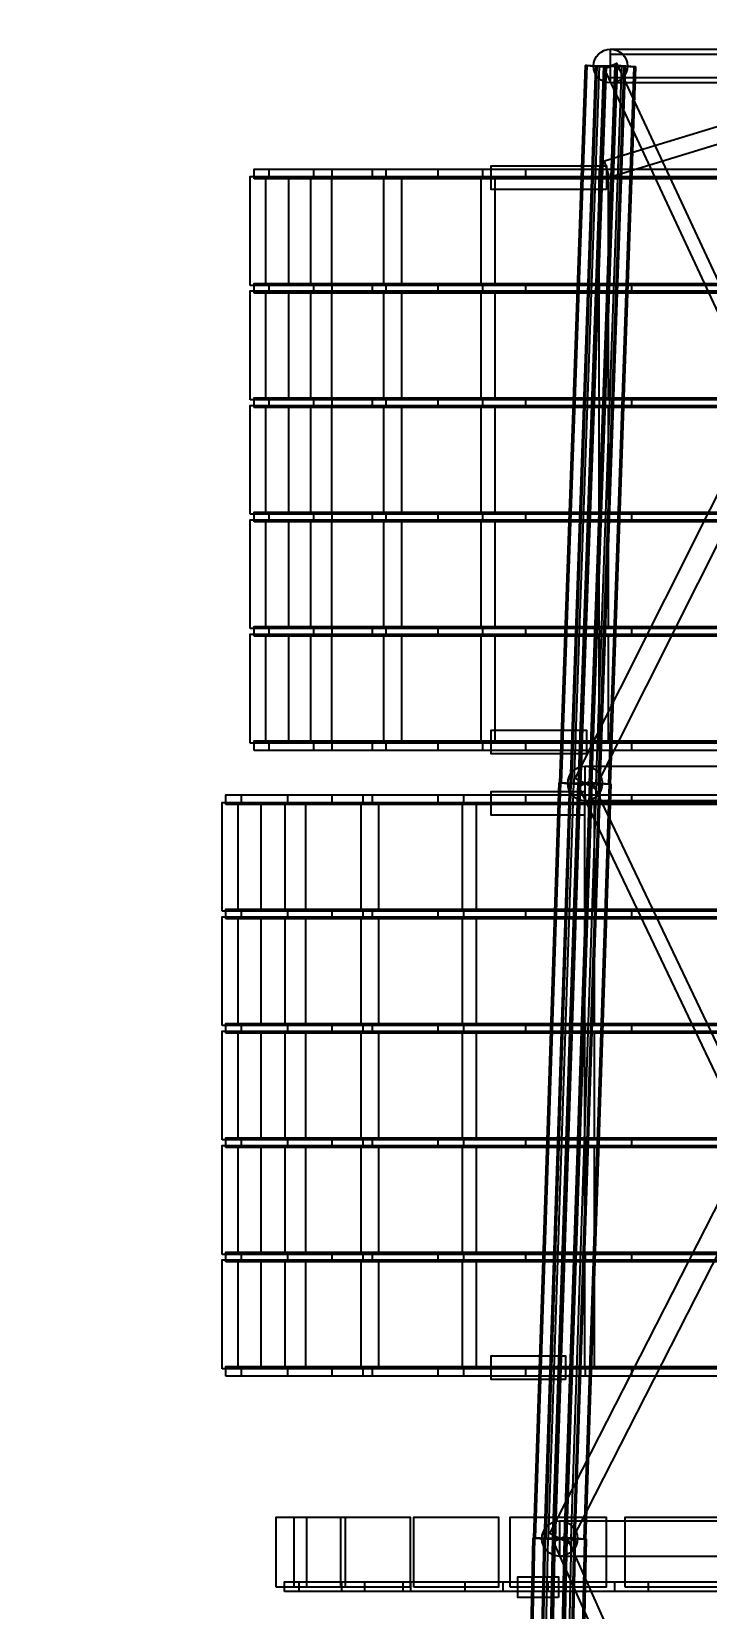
# Model space of a CAD drawing. Header units: millimetres. Extents: x -84906 to 117550, y -3000 to 338000.
# Drawn here: x -8465 to -2211, y 238352 to 252970 of the extents above; entities that cross this region are included whole.
import ezdxf

# ---------------------------------------------------------------- set-up
doc = ezdxf.new("R2010")
doc.units = ezdxf.units.MM
for name, color, linetype, lineweight in [('D-STR-ANTN', 7, 'Continuous', 25), ('D-STR-DIM', 7, 'Continuous', 13), ('D-STR-STRC', 7, 'Continuous', 25)]:
    doc.layers.add(name, color=color, linetype=linetype, lineweight=lineweight)
doc.styles.add('OpenSansCondensed-Light', font='OpenSansCondensed-Light.ttf')
doc.styles.add('TOWER_UNICODE', font='Arial Unicode.ttf')
doc.dimstyles.new('EZDXF', dxfattribs={"dimtxt": 0.25, "dimasz": 0.175, "dimexe": 0.375, "dimexo": 0.125, "dimgap": 0.1, "dimtad": 1, "dimlfac": 100, "dimzin": 12, "dimdsep": 46, "dimtxsty": 'OpenSansCondensed-Light', "dimblk": 'ARCHTICK', "dimcen": 2.5, "dimazin": 3, "dimtfac": 0.5, "dimtmove": 2, "dimatfit": 3})

# ---------------------------------------------------------------- blocks, each defined once
blk = doc.blocks.new('_ARCHTICK')
at = {"color": 0, "linetype": 'BYBLOCK', "const_width": 0.15}
blk.add_lwpolyline([(-0.5, -0.5), (0.5, 0.5)], dxfattribs=at)

msp = doc.modelspace()

# ---------------------------------------------------------------- linework, layer by layer
at = {"layer": 'D-STR-ANTN'}
for points in [[(-3100, 252760), (-1940, 252760), (-1940, 252540), (-3100, 252540)], [(-3100, 252760), (-1940, 252760), (-1940, 252540), (-3100, 252540)], [(-3157.3, 251771.5), (-23.3, 252726.5), (23.3, 252573.5), (-3110.6, 251618.5)], [(-3157.3, 251771.5), (-23.3, 252726.5), (23.3, 252573.5), (-3110.6, 251618.5)], [(-3136.8, 251505), (-4207.3, 251505), (-4207.3, 251725), (-3136.8, 251725)], [(-3136.8, 251505), (-4207.3, 251505), (-4207.3, 251725), (-3136.8, 251725)], [(-6438, 250615), (-6438, 251625), (-6084.9, 251625), (-6084.9, 250615)], [(-6438, 250615), (-6438, 251625), (-6084.9, 251625), (-6084.9, 250615)], [(-6403, 251605), (-6403, 251695), (-5683, 251695), (-5683, 251605)], [(-6403, 251605), (-6403, 251695), (-5683, 251695), (-5683, 251605)], [(-6294.4, 250615), (-6294.4, 251625), (-5685.9, 251625), (-5685.9, 250615)], [(-6294.4, 250615), (-6294.4, 251625), (-5685.9, 251625), (-5685.9, 250615)], [(-6263.1, 251605), (-6263.1, 251695), (-5307.7, 251695), (-5307.7, 251605)], [(-6263.1, 251605), (-6263.1, 251695), (-5307.7, 251695), (-5307.7, 251605)], [(-5875.7, 250615), (-5875.7, 251625), (-5038.4, 251625), (-5038.4, 250615)], [(-5875.7, 250615), (-5875.7, 251625), (-5038.4, 251625), (-5038.4, 250615)], [(-5849.4, 251605), (-5849.4, 251695), (-4700.4, 251695), (-4700.4, 251605)], [(-5849.4, 251605), (-5849.4, 251695), (-4700.4, 251695), (-4700.4, 251605)], [(-5200.2, 250615), (-5200.2, 251625), (-4170.7, 251625), (-4170.7, 250615)], [(-5200.2, 250615), (-5200.2, 251625), (-4170.7, 251625), (-4170.7, 250615)], [(-5180.1, 251605), (-5180.1, 251695), (-3887.6, 251695), (-3887.6, 251605)], [(-5180.1, 251605), (-5180.1, 251695), (-3887.6, 251695), (-3887.6, 251605)], [(-4297.4, 250615), (-4297.4, 251625), (-3120.7, 251625), (-3120.7, 250615)], [(-4297.4, 250615), (-4297.4, 251625), (-3120.7, 251625), (-3120.7, 250615)], [(-4284.4, 251605), (-4284.4, 251695), (-2905, 251695), (-2905, 251605)], [(-4284.4, 251605), (-4284.4, 251695), (-2905, 251695), (-2905, 251605)], [(-3206.8, 250615), (-3206.8, 251625), (-1934.4, 251625), (-1934.4, 250615)], [(-3206.8, 250615), (-3206.8, 251625), (-1934.4, 251625), (-1934.4, 250615)], [(-3201.5, 251605), (-3201.5, 251695), (-1795.4, 251695), (-1795.4, 251605)], [(-3201.5, 251605), (-3201.5, 251695), (-1795.4, 251695), (-1795.4, 251605)], [(-6438, 249555), (-6438, 250565), (-6084.9, 250565), (-6084.9, 249555)], [(-6438, 249555), (-6438, 250565), (-6084.9, 250565), (-6084.9, 249555)], [(-6403, 250545), (-6403, 250635), (-5683, 250635), (-5683, 250545)], [(-6403, 250545), (-6403, 250635), (-5683, 250635), (-5683, 250545)], [(-6294.4, 249555), (-6294.4, 250565), (-5685.9, 250565), (-5685.9, 249555)], [(-6294.4, 249555), (-6294.4, 250565), (-5685.9, 250565), (-5685.9, 249555)], [(-6263.1, 250545), (-6263.1, 250635), (-5307.7, 250635), (-5307.7, 250545)], [(-6263.1, 250545), (-6263.1, 250635), (-5307.7, 250635), (-5307.7, 250545)], [(-5875.7, 249555), (-5875.7, 250565), (-5038.4, 250565), (-5038.4, 249555)], [(-5875.7, 249555), (-5875.7, 250565), (-5038.4, 250565), (-5038.4, 249555)], [(-5849.4, 250545), (-5849.4, 250635), (-4700.4, 250635), (-4700.4, 250545)], [(-5849.4, 250545), (-5849.4, 250635), (-4700.4, 250635), (-4700.4, 250545)], [(-5200.2, 249555), (-5200.2, 250565), (-4170.7, 250565), (-4170.7, 249555)], [(-5200.2, 249555), (-5200.2, 250565), (-4170.7, 250565), (-4170.7, 249555)], [(-5180.1, 250545), (-5180.1, 250635), (-3887.6, 250635), (-3887.6, 250545)], [(-5180.1, 250545), (-5180.1, 250635), (-3887.6, 250635), (-3887.6, 250545)], [(-4297.4, 249555), (-4297.4, 250565), (-3120.7, 250565), (-3120.7, 249555)], [(-4297.4, 249555), (-4297.4, 250565), (-3120.7, 250565), (-3120.7, 249555)], [(-4284.4, 250545), (-4284.4, 250635), (-2905, 250635), (-2905, 250545)], [(-4284.4, 250545), (-4284.4, 250635), (-2905, 250635), (-2905, 250545)], [(-3206.8, 249555), (-3206.8, 250565), (-1934.4, 250565), (-1934.4, 249555)], [(-3206.8, 249555), (-3206.8, 250565), (-1934.4, 250565), (-1934.4, 249555)], [(-3201.5, 250545), (-3201.5, 250635), (-1795.4, 250635), (-1795.4, 250545)], [(-3201.5, 250545), (-3201.5, 250635), (-1795.4, 250635), (-1795.4, 250545)], [(-6403, 249485), (-6403, 249575), (-5683, 249575), (-5683, 249485)], [(-6403, 249485), (-6403, 249575), (-5683, 249575), (-5683, 249485)], [(-6263.1, 249485), (-6263.1, 249575), (-5307.7, 249575), (-5307.7, 249485)], [(-6263.1, 249485), (-6263.1, 249575), (-5307.7, 249575), (-5307.7, 249485)], [(-5849.4, 249485), (-5849.4, 249575), (-4700.4, 249575), (-4700.4, 249485)], [(-5849.4, 249485), (-5849.4, 249575), (-4700.4, 249575), (-4700.4, 249485)], [(-5180.1, 249485), (-5180.1, 249575), (-3887.6, 249575), (-3887.6, 249485)], [(-5180.1, 249485), (-5180.1, 249575), (-3887.6, 249575), (-3887.6, 249485)], [(-4284.4, 249485), (-4284.4, 249575), (-2905, 249575), (-2905, 249485)], [(-4284.4, 249485), (-4284.4, 249575), (-2905, 249575), (-2905, 249485)], [(-3201.5, 249485), (-3201.5, 249575), (-1795.4, 249575), (-1795.4, 249485)], [(-3201.5, 249485), (-3201.5, 249575), (-1795.4, 249575), (-1795.4, 249485)], [(-6438, 248495), (-6438, 249505), (-6084.9, 249505), (-6084.9, 248495)], [(-6438, 248495), (-6438, 249505), (-6084.9, 249505), (-6084.9, 248495)], [(-6294.4, 248495), (-6294.4, 249505), (-5685.9, 249505), (-5685.9, 248495)], [(-6294.4, 248495), (-6294.4, 249505), (-5685.9, 249505), (-5685.9, 248495)], [(-5875.7, 248495), (-5875.7, 249505), (-5038.4, 249505), (-5038.4, 248495)], [(-5875.7, 248495), (-5875.7, 249505), (-5038.4, 249505), (-5038.4, 248495)], [(-5200.2, 248495), (-5200.2, 249505), (-4170.7, 249505), (-4170.7, 248495)], [(-5200.2, 248495), (-5200.2, 249505), (-4170.7, 249505), (-4170.7, 248495)], [(-4297.4, 248495), (-4297.4, 249505), (-3120.7, 249505), (-3120.7, 248495)], [(-4297.4, 248495), (-4297.4, 249505), (-3120.7, 249505), (-3120.7, 248495)], [(-3206.8, 248495), (-3206.8, 249505), (-1934.4, 249505), (-1934.4, 248495)], [(-3206.8, 248495), (-3206.8, 249505), (-1934.4, 249505), (-1934.4, 248495)], [(-6403, 248425), (-6403, 248515), (-5683, 248515), (-5683, 248425)], [(-6403, 248425), (-6403, 248515), (-5683, 248515), (-5683, 248425)], [(-6263.1, 248425), (-6263.1, 248515), (-5307.7, 248515), (-5307.7, 248425)], [(-6263.1, 248425), (-6263.1, 248515), (-5307.7, 248515), (-5307.7, 248425)], [(-5849.4, 248425), (-5849.4, 248515), (-4700.4, 248515), (-4700.4, 248425)], [(-5849.4, 248425), (-5849.4, 248515), (-4700.4, 248515), (-4700.4, 248425)], [(-5180.1, 248425), (-5180.1, 248515), (-3887.6, 248515), (-3887.6, 248425)], [(-5180.1, 248425), (-5180.1, 248515), (-3887.6, 248515), (-3887.6, 248425)], [(-4284.4, 248425), (-4284.4, 248515), (-2905, 248515), (-2905, 248425)], [(-4284.4, 248425), (-4284.4, 248515), (-2905, 248515), (-2905, 248425)], [(-3201.5, 248425), (-3201.5, 248515), (-1795.4, 248515), (-1795.4, 248425)], [(-3201.5, 248425), (-3201.5, 248515), (-1795.4, 248515), (-1795.4, 248425)], [(-6438, 247435), (-6438, 248445), (-6084.9, 248445), (-6084.9, 247435)], [(-6438, 247435), (-6438, 248445), (-6084.9, 248445), (-6084.9, 247435)], [(-6294.4, 247435), (-6294.4, 248445), (-5685.9, 248445), (-5685.9, 247435)], [(-6294.4, 247435), (-6294.4, 248445), (-5685.9, 248445), (-5685.9, 247435)], [(-5875.7, 247435), (-5875.7, 248445), (-5038.4, 248445), (-5038.4, 247435)], [(-5875.7, 247435), (-5875.7, 248445), (-5038.4, 248445), (-5038.4, 247435)], [(-5200.2, 247435), (-5200.2, 248445), (-4170.7, 248445), (-4170.7, 247435)], [(-5200.2, 247435), (-5200.2, 248445), (-4170.7, 248445), (-4170.7, 247435)], [(-4297.4, 247435), (-4297.4, 248445), (-3120.7, 248445), (-3120.7, 247435)], [(-4297.4, 247435), (-4297.4, 248445), (-3120.7, 248445), (-3120.7, 247435)], [(-3206.8, 247435), (-3206.8, 248445), (-1934.4, 248445), (-1934.4, 247435)], [(-3206.8, 247435), (-3206.8, 248445), (-1934.4, 248445), (-1934.4, 247435)], [(-6438, 246375), (-6438, 247385), (-6084.9, 247385), (-6084.9, 246375)], [(-6438, 246375), (-6438, 247385), (-6084.9, 247385), (-6084.9, 246375)], [(-6403, 247365), (-6403, 247455), (-5683, 247455), (-5683, 247365)], [(-6403, 247365), (-6403, 247455), (-5683, 247455), (-5683, 247365)], [(-6294.4, 246375), (-6294.4, 247385), (-5685.9, 247385), (-5685.9, 246375)], [(-6294.4, 246375), (-6294.4, 247385), (-5685.9, 247385), (-5685.9, 246375)], [(-6263.1, 247365), (-6263.1, 247455), (-5307.7, 247455), (-5307.7, 247365)], [(-6263.1, 247365), (-6263.1, 247455), (-5307.7, 247455), (-5307.7, 247365)], [(-5875.7, 246375), (-5875.7, 247385), (-5038.4, 247385), (-5038.4, 246375)], [(-5875.7, 246375), (-5875.7, 247385), (-5038.4, 247385), (-5038.4, 246375)], [(-5849.4, 247365), (-5849.4, 247455), (-4700.4, 247455), (-4700.4, 247365)], [(-5849.4, 247365), (-5849.4, 247455), (-4700.4, 247455), (-4700.4, 247365)], [(-5200.2, 246375), (-5200.2, 247385), (-4170.7, 247385), (-4170.7, 246375)], [(-5200.2, 246375), (-5200.2, 247385), (-4170.7, 247385), (-4170.7, 246375)], [(-5180.1, 247365), (-5180.1, 247455), (-3887.6, 247455), (-3887.6, 247365)], [(-5180.1, 247365), (-5180.1, 247455), (-3887.6, 247455), (-3887.6, 247365)], [(-4297.4, 246375), (-4297.4, 247385), (-3120.7, 247385), (-3120.7, 246375)], [(-4297.4, 246375), (-4297.4, 247385), (-3120.7, 247385), (-3120.7, 246375)], [(-4284.4, 247365), (-4284.4, 247455), (-2905, 247455), (-2905, 247365)], [(-4284.4, 247365), (-4284.4, 247455), (-2905, 247455), (-2905, 247365)], [(-3206.8, 246375), (-3206.8, 247385), (-1934.4, 247385), (-1934.4, 246375)], [(-3206.8, 246375), (-3206.8, 247385), (-1934.4, 247385), (-1934.4, 246375)], [(-3201.5, 247365), (-3201.5, 247455), (-1795.4, 247455), (-1795.4, 247365)], [(-3201.5, 247365), (-3201.5, 247455), (-1795.4, 247455), (-1795.4, 247365)], [(-3322.8, 246275), (-4207.3, 246275), (-4207.3, 246495), (-3322.8, 246495)], [(-3322.8, 246275), (-4207.3, 246275), (-4207.3, 246495), (-3322.8, 246495)], [(-6403, 246305), (-6403, 246395), (-5683, 246395), (-5683, 246305)], [(-6403, 246305), (-6403, 246395), (-5683, 246395), (-5683, 246305)], [(-6263.1, 246305), (-6263.1, 246395), (-5307.7, 246395), (-5307.7, 246305)], [(-6263.1, 246305), (-6263.1, 246395), (-5307.7, 246395), (-5307.7, 246305)], [(-5849.4, 246305), (-5849.4, 246395), (-4700.4, 246395), (-4700.4, 246305)], [(-5849.4, 246305), (-5849.4, 246395), (-4700.4, 246395), (-4700.4, 246305)], [(-5180.1, 246305), (-5180.1, 246395), (-3887.6, 246395), (-3887.6, 246305)], [(-5180.1, 246305), (-5180.1, 246395), (-3887.6, 246395), (-3887.6, 246305)], [(-4284.4, 246305), (-4284.4, 246395), (-2905, 246395), (-2905, 246305)], [(-4284.4, 246305), (-4284.4, 246395), (-2905, 246395), (-2905, 246305)], [(-3201.5, 246305), (-3201.5, 246395), (-1795.4, 246395), (-1795.4, 246305)], [(-3201.5, 246305), (-3201.5, 246395), (-1795.4, 246395), (-1795.4, 246305)], [(-6665, 245805), (-6665, 245895), (-5683, 245895), (-5683, 245805)], [(-6665, 245805), (-6665, 245895), (-5683, 245895), (-5683, 245805)], [(-6519.4, 245805), (-6519.4, 245895), (-5307.7, 245895), (-5307.7, 245805)], [(-6519.4, 245805), (-6519.4, 245895), (-5307.7, 245895), (-5307.7, 245805)], [(-6088.8, 245805), (-6088.8, 245895), (-4700.4, 245895), (-4700.4, 245805)], [(-6088.8, 245805), (-6088.8, 245895), (-4700.4, 245895), (-4700.4, 245805)], [(-5392.1, 245805), (-5392.1, 245895), (-3887.6, 245895), (-3887.6, 245805)], [(-5392.1, 245805), (-5392.1, 245895), (-3887.6, 245895), (-3887.6, 245805)], [(-4459.8, 245805), (-4459.8, 245895), (-2905, 245895), (-2905, 245805)], [(-4459.8, 245805), (-4459.8, 245895), (-2905, 245895), (-2905, 245805)], [(-3342.7, 245705), (-4207.3, 245705), (-4207.3, 245925), (-3342.7, 245925)], [(-3342.7, 245705), (-4207.3, 245705), (-4207.3, 245925), (-3342.7, 245925)], [(-3332.5, 245805), (-3332.5, 245895), (-1795.4, 245895), (-1795.4, 245805)], [(-3332.5, 245805), (-3332.5, 245895), (-1795.4, 245895), (-1795.4, 245805)], [(-6700, 244815), (-6700, 245825), (-6341.3, 245825), (-6341.3, 244815)], [(-6700, 244815), (-6700, 245825), (-6341.3, 245825), (-6341.3, 244815)], [(-6550.5, 244815), (-6550.5, 245825), (-5925.5, 245825), (-5925.5, 244815)], [(-6550.5, 244815), (-6550.5, 245825), (-5925.5, 245825), (-5925.5, 244815)], [(-6114.8, 244815), (-6114.8, 245825), (-5250.7, 245825), (-5250.7, 244815)], [(-6114.8, 244815), (-6114.8, 245825), (-5250.7, 245825), (-5250.7, 244815)], [(-5411.8, 244815), (-5411.8, 245825), (-4346.5, 245825), (-4346.5, 244815)], [(-5411.8, 244815), (-5411.8, 245825), (-4346.5, 245825), (-4346.5, 244815)], [(-4472.3, 244815), (-4472.3, 245825), (-3252.2, 245825), (-3252.2, 244815)], [(-4472.3, 244815), (-4472.3, 245825), (-3252.2, 245825), (-3252.2, 244815)], [(-3337.3, 244815), (-3337.3, 245825), (-2015.9, 245825), (-2015.9, 244815)], [(-3337.3, 244815), (-3337.3, 245825), (-2015.9, 245825), (-2015.9, 244815)], [(-6700, 243755), (-6700, 244765), (-6341.3, 244765), (-6341.3, 243755)], [(-6700, 243755), (-6700, 244765), (-6341.3, 244765), (-6341.3, 243755)], [(-6665, 244745), (-6665, 244835), (-5683, 244835), (-5683, 244745)], [(-6665, 244745), (-6665, 244835), (-5683, 244835), (-5683, 244745)], [(-6550.5, 243755), (-6550.5, 244765), (-5925.5, 244765), (-5925.5, 243755)], [(-6550.5, 243755), (-6550.5, 244765), (-5925.5, 244765), (-5925.5, 243755)], [(-6519.4, 244745), (-6519.4, 244835), (-5307.7, 244835), (-5307.7, 244745)], [(-6519.4, 244745), (-6519.4, 244835), (-5307.7, 244835), (-5307.7, 244745)], [(-6114.8, 243755), (-6114.8, 244765), (-5250.7, 244765), (-5250.7, 243755)], [(-6114.8, 243755), (-6114.8, 244765), (-5250.7, 244765), (-5250.7, 243755)], [(-6088.8, 244745), (-6088.8, 244835), (-4700.4, 244835), (-4700.4, 244745)], [(-6088.8, 244745), (-6088.8, 244835), (-4700.4, 244835), (-4700.4, 244745)], [(-5411.8, 243755), (-5411.8, 244765), (-4346.5, 244765), (-4346.5, 243755)], [(-5411.8, 243755), (-5411.8, 244765), (-4346.5, 244765), (-4346.5, 243755)], [(-5392.1, 244745), (-5392.1, 244835), (-3887.6, 244835), (-3887.6, 244745)], [(-5392.1, 244745), (-5392.1, 244835), (-3887.6, 244835), (-3887.6, 244745)], [(-4472.3, 243755), (-4472.3, 244765), (-3252.2, 244765), (-3252.2, 243755)], [(-4472.3, 243755), (-4472.3, 244765), (-3252.2, 244765), (-3252.2, 243755)], [(-4459.8, 244745), (-4459.8, 244835), (-2905, 244835), (-2905, 244745)], [(-4459.8, 244745), (-4459.8, 244835), (-2905, 244835), (-2905, 244745)], [(-3337.3, 243755), (-3337.3, 244765), (-2015.9, 244765), (-2015.9, 243755)], [(-3337.3, 243755), (-3337.3, 244765), (-2015.9, 244765), (-2015.9, 243755)], [(-3332.5, 244745), (-3332.5, 244835), (-1795.4, 244835), (-1795.4, 244745)], [(-3332.5, 244745), (-3332.5, 244835), (-1795.4, 244835), (-1795.4, 244745)], [(-6700, 242695), (-6700, 243705), (-6341.3, 243705), (-6341.3, 242695)], [(-6700, 242695), (-6700, 243705), (-6341.3, 243705), (-6341.3, 242695)], [(-6665, 243685), (-6665, 243775), (-5683, 243775), (-5683, 243685)], [(-6665, 243685), (-6665, 243775), (-5683, 243775), (-5683, 243685)], [(-6550.5, 242695), (-6550.5, 243705), (-5925.5, 243705), (-5925.5, 242695)], [(-6550.5, 242695), (-6550.5, 243705), (-5925.5, 243705), (-5925.5, 242695)], [(-6519.4, 243685), (-6519.4, 243775), (-5307.7, 243775), (-5307.7, 243685)], [(-6519.4, 243685), (-6519.4, 243775), (-5307.7, 243775), (-5307.7, 243685)], [(-6114.8, 242695), (-6114.8, 243705), (-5250.7, 243705), (-5250.7, 242695)], [(-6114.8, 242695), (-6114.8, 243705), (-5250.7, 243705), (-5250.7, 242695)], [(-6088.8, 243685), (-6088.8, 243775), (-4700.4, 243775), (-4700.4, 243685)], [(-6088.8, 243685), (-6088.8, 243775), (-4700.4, 243775), (-4700.4, 243685)], [(-5411.8, 242695), (-5411.8, 243705), (-4346.5, 243705), (-4346.5, 242695)], [(-5411.8, 242695), (-5411.8, 243705), (-4346.5, 243705), (-4346.5, 242695)], [(-5392.1, 243685), (-5392.1, 243775), (-3887.6, 243775), (-3887.6, 243685)], [(-5392.1, 243685), (-5392.1, 243775), (-3887.6, 243775), (-3887.6, 243685)], [(-4472.3, 242695), (-4472.3, 243705), (-3252.2, 243705), (-3252.2, 242695)], [(-4472.3, 242695), (-4472.3, 243705), (-3252.2, 243705), (-3252.2, 242695)], [(-4459.8, 243685), (-4459.8, 243775), (-2905, 243775), (-2905, 243685)], [(-4459.8, 243685), (-4459.8, 243775), (-2905, 243775), (-2905, 243685)], [(-3337.3, 242695), (-3337.3, 243705), (-2015.9, 243705), (-2015.9, 242695)], [(-3337.3, 242695), (-3337.3, 243705), (-2015.9, 243705), (-2015.9, 242695)], [(-3332.5, 243685), (-3332.5, 243775), (-1795.4, 243775), (-1795.4, 243685)], [(-3332.5, 243685), (-3332.5, 243775), (-1795.4, 243775), (-1795.4, 243685)], [(-6665, 242625), (-6665, 242715), (-5683, 242715), (-5683, 242625)], [(-6665, 242625), (-6665, 242715), (-5683, 242715), (-5683, 242625)], [(-6519.4, 242625), (-6519.4, 242715), (-5307.7, 242715), (-5307.7, 242625)], [(-6519.4, 242625), (-6519.4, 242715), (-5307.7, 242715), (-5307.7, 242625)], [(-6088.8, 242625), (-6088.8, 242715), (-4700.4, 242715), (-4700.4, 242625)], [(-6088.8, 242625), (-6088.8, 242715), (-4700.4, 242715), (-4700.4, 242625)], [(-5392.1, 242625), (-5392.1, 242715), (-3887.6, 242715), (-3887.6, 242625)], [(-5392.1, 242625), (-5392.1, 242715), (-3887.6, 242715), (-3887.6, 242625)], [(-4459.8, 242625), (-4459.8, 242715), (-2905, 242715), (-2905, 242625)], [(-4459.8, 242625), (-4459.8, 242715), (-2905, 242715), (-2905, 242625)], [(-3332.5, 242625), (-3332.5, 242715), (-1795.4, 242715), (-1795.4, 242625)], [(-3332.5, 242625), (-3332.5, 242715), (-1795.4, 242715), (-1795.4, 242625)], [(-6700, 241635), (-6700, 242645), (-6341.3, 242645), (-6341.3, 241635)], [(-6700, 241635), (-6700, 242645), (-6341.3, 242645), (-6341.3, 241635)], [(-6550.5, 241635), (-6550.5, 242645), (-5925.5, 242645), (-5925.5, 241635)], [(-6550.5, 241635), (-6550.5, 242645), (-5925.5, 242645), (-5925.5, 241635)], [(-6114.8, 241635), (-6114.8, 242645), (-5250.7, 242645), (-5250.7, 241635)], [(-6114.8, 241635), (-6114.8, 242645), (-5250.7, 242645), (-5250.7, 241635)], [(-5411.8, 241635), (-5411.8, 242645), (-4346.5, 242645), (-4346.5, 241635)], [(-5411.8, 241635), (-5411.8, 242645), (-4346.5, 242645), (-4346.5, 241635)], [(-4472.3, 241635), (-4472.3, 242645), (-3252.2, 242645), (-3252.2, 241635)], [(-4472.3, 241635), (-4472.3, 242645), (-3252.2, 242645), (-3252.2, 241635)], [(-3337.3, 241635), (-3337.3, 242645), (-2015.9, 242645), (-2015.9, 241635)], [(-3337.3, 241635), (-3337.3, 242645), (-2015.9, 242645), (-2015.9, 241635)], [(-6665, 241565), (-6665, 241655), (-5683, 241655), (-5683, 241565)], [(-6665, 241565), (-6665, 241655), (-5683, 241655), (-5683, 241565)], [(-6519.4, 241565), (-6519.4, 241655), (-5307.7, 241655), (-5307.7, 241565)], [(-6519.4, 241565), (-6519.4, 241655), (-5307.7, 241655), (-5307.7, 241565)], [(-6088.8, 241565), (-6088.8, 241655), (-4700.4, 241655), (-4700.4, 241565)], [(-6088.8, 241565), (-6088.8, 241655), (-4700.4, 241655), (-4700.4, 241565)], [(-5392.1, 241565), (-5392.1, 241655), (-3887.6, 241655), (-3887.6, 241565)], [(-5392.1, 241565), (-5392.1, 241655), (-3887.6, 241655), (-3887.6, 241565)], [(-4459.8, 241565), (-4459.8, 241655), (-2905, 241655), (-2905, 241565)], [(-4459.8, 241565), (-4459.8, 241655), (-2905, 241655), (-2905, 241565)], [(-3332.5, 241565), (-3332.5, 241655), (-1795.4, 241655), (-1795.4, 241565)], [(-3332.5, 241565), (-3332.5, 241655), (-1795.4, 241655), (-1795.4, 241565)], [(-6700, 240575), (-6700, 241585), (-6341.3, 241585), (-6341.3, 240575)], [(-6700, 240575), (-6700, 241585), (-6341.3, 241585), (-6341.3, 240575)], [(-6550.5, 240575), (-6550.5, 241585), (-5925.5, 241585), (-5925.5, 240575)], [(-6550.5, 240575), (-6550.5, 241585), (-5925.5, 241585), (-5925.5, 240575)], [(-6114.8, 240575), (-6114.8, 241585), (-5250.7, 241585), (-5250.7, 240575)], [(-6114.8, 240575), (-6114.8, 241585), (-5250.7, 241585), (-5250.7, 240575)], [(-5411.8, 240575), (-5411.8, 241585), (-4346.5, 241585), (-4346.5, 240575)], [(-5411.8, 240575), (-5411.8, 241585), (-4346.5, 241585), (-4346.5, 240575)], [(-4472.3, 240575), (-4472.3, 241585), (-3252.2, 241585), (-3252.2, 240575)], [(-4472.3, 240575), (-4472.3, 241585), (-3252.2, 241585), (-3252.2, 240575)], [(-3337.3, 240575), (-3337.3, 241585), (-2015.9, 241585), (-2015.9, 240575)], [(-3337.3, 240575), (-3337.3, 241585), (-2015.9, 241585), (-2015.9, 240575)], [(-3517.8, 240475), (-4207.3, 240475), (-4207.3, 240695), (-3517.8, 240695)], [(-3517.8, 240475), (-4207.3, 240475), (-4207.3, 240695), (-3517.8, 240695)], [(-6665, 240505), (-6665, 240595), (-5683, 240595), (-5683, 240505)], [(-6665, 240505), (-6665, 240595), (-5683, 240595), (-5683, 240505)], [(-6519.4, 240505), (-6519.4, 240595), (-5307.7, 240595), (-5307.7, 240505)], [(-6519.4, 240505), (-6519.4, 240595), (-5307.7, 240595), (-5307.7, 240505)], [(-6088.8, 240505), (-6088.8, 240595), (-4700.4, 240595), (-4700.4, 240505)], [(-6088.8, 240505), (-6088.8, 240595), (-4700.4, 240595), (-4700.4, 240505)], [(-5392.1, 240505), (-5392.1, 240595), (-3887.6, 240595), (-3887.6, 240505)], [(-5392.1, 240505), (-5392.1, 240595), (-3887.6, 240595), (-3887.6, 240505)], [(-4459.8, 240505), (-4459.8, 240595), (-2905, 240595), (-2905, 240505)], [(-4459.8, 240505), (-4459.8, 240595), (-2905, 240595), (-2905, 240505)], [(-3332.5, 240505), (-3332.5, 240595), (-1795.4, 240595), (-1795.4, 240505)], [(-3332.5, 240505), (-3332.5, 240595), (-1795.4, 240595), (-1795.4, 240505)], [(-6198, 238550), (-6198, 239200), (-5918, 239200), (-5918, 238550)], [(-6198, 238550), (-6198, 239200), (-5918, 239200), (-5918, 238550)], [(-6030.2, 238550), (-6030.2, 239200), (-5559.3, 239200), (-5559.3, 238550)], [(-6030.2, 238550), (-6030.2, 239200), (-5559.3, 239200), (-5559.3, 238550)], [(-5598.8, 238550), (-5598.8, 239200), (-4957.7, 239200), (-4957.7, 238550)], [(-5598.8, 238550), (-5598.8, 239200), (-4957.7, 239200), (-4957.7, 238550)], [(-4922.7, 238550), (-4922.7, 239200), (-4139.3, 239200), (-4139.3, 238550)], [(-4922.7, 238550), (-4922.7, 239200), (-4139.3, 239200), (-4139.3, 238550)], [(-4031.5, 238550), (-4031.5, 239200), (-3140.1, 239200), (-3140.1, 238550)], [(-4031.5, 238550), (-4031.5, 239200), (-3140.1, 239200), (-3140.1, 238550)], [(-2964.1, 238550), (-2964.1, 239200), (-2003.6, 239200), (-2003.6, 238550)], [(-2964.1, 238550), (-2964.1, 239200), (-2003.6, 239200), (-2003.6, 238550)], [(-6120, 238510), (-6120, 238600), (-5379.8, 238600), (-5379.8, 238510)], [(-6120, 238510), (-6120, 238600), (-5379.8, 238600), (-5379.8, 238510)], [(-5986.3, 238510), (-5986.3, 238600), (-5024.5, 238600), (-5024.5, 238510)], [(-5986.3, 238510), (-5986.3, 238600), (-5024.5, 238600), (-5024.5, 238510)], [(-5590.9, 238510), (-5590.9, 238600), (-4449.6, 238600), (-4449.6, 238510)], [(-5590.9, 238510), (-5590.9, 238600), (-4449.6, 238600), (-4449.6, 238510)], [(-4951.2, 238510), (-4951.2, 238600), (-3680.2, 238600), (-3680.2, 238510)], [(-4951.2, 238510), (-4951.2, 238600), (-3680.2, 238600), (-3680.2, 238510)], [(-4095.1, 238510), (-4095.1, 238600), (-2750, 238600), (-2750, 238510)], [(-4095.1, 238510), (-4095.1, 238600), (-2750, 238600), (-2750, 238510)], [(-3580.8, 238455), (-3959.8, 238455), (-3959.8, 238645), (-3580.8, 238645)], [(-3580.8, 238455), (-3959.8, 238455), (-3959.8, 238645), (-3580.8, 238645)], [(-3060, 238510), (-3060, 238600), (-1699.6, 238600), (-1699.6, 238510)], [(-3060, 238510), (-3060, 238600), (-1699.6, 238600), (-1699.6, 238510)]]:
    msp.add_lwpolyline(points, close=True, dxfattribs=at)
at = {"layer": 'D-STR-STRC'}
for points in [[(-3100, 252807), (3100, 252807), (3100, 252493), (-3100, 252493)], [(3100, 252493), (-3100, 252493), (-3100, 252807), (3100, 252807)], [(-3391.2, 245993.7), (-3569.2, 246006.3), (-3332.7, 252656.3), (-3154.7, 252643.7)], [(-3569.2, 246006.3), (-3556.4, 246006.3), (-3319.9, 252656.3), (-3332.7, 252656.3)], [(-3556.4, 246006.3), (-3569.2, 246006.3), (-3332.7, 252656.3), (-3319.9, 252656.3)], [(-3569.2, 246006.3), (-3391.2, 245993.7), (-3154.7, 252643.7), (-3332.7, 252656.3)], [(-3556.4, 246006.3), (-3472.4, 246000.4), (-3235.9, 252650.4), (-3319.9, 252656.3)], [(-3472.4, 246000.4), (-3556.4, 246006.3), (-3319.9, 252656.3), (-3235.9, 252650.4)], [(-3472.4, 246000.4), (-3210.5, 246000.4), (-2974, 252650.4), (-3235.9, 252650.4)], [(-3210.5, 246000.4), (-3472.4, 246000.4), (-3235.9, 252650.4), (-2974, 252650.4)], [(-3200.6, 245999.6), (-3462.5, 245999.6), (-3226, 252649.6), (-2964.1, 252649.6)], [(-3462.5, 245999.6), (-3378.5, 245993.7), (-3142, 252643.7), (-3226, 252649.6)], [(-3378.5, 245993.7), (-3462.5, 245999.6), (-3226, 252649.6), (-3142, 252643.7)], [(-3462.5, 245999.6), (-3200.6, 245999.6), (-2964.1, 252649.6), (-3226, 252649.6)], [(-3438.1, 246003.6), (-3201.5, 252653.6), (-2998.5, 252646.4), (-3235, 245996.4)], [(-2998.5, 252646.4), (-3235, 245996.4), (-3438.1, 246003.6), (-3201.5, 252653.6)], [(-3427.3, 246045.6), (-90.8, 252695.6), (90.8, 252604.4), (-3245.7, 245954.4)], [(90.8, 252604.4), (-3245.7, 245954.4), (-3427.3, 246045.6), (-90.8, 252695.6)], [(-3397.4, 246002.2), (-3160.9, 252652.2), (-3039.1, 252647.8), (-3275.6, 245997.8)], [(-3039.1, 252647.8), (-3275.6, 245997.8), (-3397.4, 246002.2), (-3160.9, 252652.2)], [(-3378.5, 245993.7), (-3391.2, 245993.7), (-3154.7, 252643.7), (-3142, 252643.7)], [(-3391.2, 245993.7), (-3378.5, 245993.7), (-3142, 252643.7), (-3154.7, 252643.7)], [(-3154.7, 252643.7), (-3332.7, 252656.3), (-3319.9, 252656.3), (-3235.9, 252650.4), (-2974, 252650.4), (-3058, 252656.3), (-3045.3, 252656.3), (-2867.3, 252643.7), (-2880.1, 252643.7), (-2964.1, 252649.6), (-3226, 252649.6), (-3142, 252643.7)], [(-2867.3, 252643.7), (-3045.3, 252656.3), (-3058, 252656.3), (-2974, 252650.4), (-3235.9, 252650.4), (-3319.9, 252656.3), (-3332.7, 252656.3), (-3154.7, 252643.7), (-3142, 252643.7), (-3226, 252649.6), (-2964.1, 252649.6), (-2880.1, 252643.7)], [(-3210.5, 246000.4), (-3294.5, 246006.3), (-3058, 252656.3), (-2974, 252650.4)], [(-3294.5, 246006.3), (-3281.8, 246006.3), (-3045.3, 252656.3), (-3058, 252656.3)], [(-3281.8, 246006.3), (-3294.5, 246006.3), (-3058, 252656.3), (-3045.3, 252656.3)], [(-3294.5, 246006.3), (-3210.5, 246000.4), (-2974, 252650.4), (-3058, 252656.3)], [(-3281.8, 246006.3), (-3103.9, 245993.7), (-2867.3, 252643.7), (-3045.3, 252656.3)], [(-3103.9, 245993.7), (-3281.8, 246006.3), (-3045.3, 252656.3), (-2867.3, 252643.7)], [(-3116.6, 245993.7), (-3200.6, 245999.6), (-2964.1, 252649.6), (-2880.1, 252643.7)], [(-3200.6, 245999.6), (-3116.6, 245993.7), (-2880.1, 252643.7), (-2964.1, 252649.6)], [(-3044.7, 252675.8), (55.3, 246025.8), (-55.3, 245974.2), (-3155.3, 252624.2)], [(-55.3, 245974.2), (-3155.3, 252624.2), (-3044.7, 252675.8), (55.3, 246025.8)], [(-3103.9, 245993.7), (-3116.6, 245993.7), (-2880.1, 252643.7), (-2867.3, 252643.7)], [(-3116.6, 245993.7), (-3103.9, 245993.7), (-2867.3, 252643.7), (-2880.1, 252643.7)], [(-3336.5, 246160.5), (3336.5, 246160.5), (3336.5, 245839.5), (-3336.5, 245839.5)], [(3336.5, 245839.5), (-3336.5, 245839.5), (-3336.5, 246160.5), (3336.5, 246160.5)], [(-3663.9, 239047.4), (-93, 246047.4), (93, 245952.6), (-3477.9, 238952.6)], [(93, 245952.6), (-3477.9, 238952.6), (-3663.9, 239047.4), (-93, 246047.4)], [(-3280, 246027), (56.5, 239027), (-56.5, 238973), (-3393.1, 245973)], [(-56.5, 238973), (-3393.1, 245973), (-3280, 246027), (56.5, 239027)], [(-3627.1, 238993.9), (-3810, 239006.1), (-3575.6, 246006.1), (-3392.7, 245993.9)], [(-3810, 239006.1), (-3797.3, 239006.1), (-3562.9, 246006.1), (-3575.6, 246006.1)], [(-3797.3, 239006.1), (-3810, 239006.1), (-3575.6, 246006.1), (-3562.9, 246006.1)], [(-3810, 239006.1), (-3627.1, 238993.9), (-3392.7, 245993.9), (-3575.6, 246006.1)], [(-3797.3, 239006.1), (-3710.8, 239000.3), (-3476.4, 246000.3), (-3562.9, 246006.1)], [(-3710.8, 239000.3), (-3797.3, 239006.1), (-3562.9, 246006.1), (-3476.4, 246000.3)], [(-3710.8, 239000.3), (-3440.9, 239000.3), (-3206.5, 246000.3), (-3476.4, 246000.3)], [(-3440.9, 239000.3), (-3710.8, 239000.3), (-3476.4, 246000.3), (-3206.5, 246000.3)], [(-3431, 238999.7), (-3700.9, 238999.7), (-3466.5, 245999.7), (-3196.7, 245999.7)], [(-3700.9, 238999.7), (-3614.4, 238993.9), (-3380, 245993.9), (-3466.5, 245999.7)], [(-3614.4, 238993.9), (-3700.9, 238999.7), (-3466.5, 245999.7), (-3380, 245993.9)], [(-3700.9, 238999.7), (-3431, 238999.7), (-3196.7, 245999.7), (-3466.5, 245999.7)], [(-3675.2, 239003.5), (-3440.9, 246003.5), (-3232.2, 245996.5), (-3466.6, 238996.5)], [(-3232.2, 245996.5), (-3466.6, 238996.5), (-3675.2, 239003.5), (-3440.9, 246003.5)], [(-3633.5, 239002.1), (-3399.1, 246002.1), (-3273.9, 245997.9), (-3508.3, 238997.9)], [(-3273.9, 245997.9), (-3508.3, 238997.9), (-3633.5, 239002.1), (-3399.1, 246002.1)], [(-3614.4, 238993.9), (-3627.1, 238993.9), (-3392.7, 245993.9), (-3380, 245993.9)], [(-3627.1, 238993.9), (-3614.4, 238993.9), (-3380, 245993.9), (-3392.7, 245993.9)], [(-3392.7, 245993.9), (-3575.6, 246006.1), (-3562.9, 246006.1), (-3476.4, 246000.3), (-3206.5, 246000.3), (-3293, 246006.1), (-3280.3, 246006.1), (-3097.4, 245993.9), (-3110.2, 245993.9), (-3196.7, 245999.7), (-3466.5, 245999.7), (-3380, 245993.9)], [(-3097.4, 245993.9), (-3280.3, 246006.1), (-3293, 246006.1), (-3206.5, 246000.3), (-3476.4, 246000.3), (-3562.9, 246006.1), (-3575.6, 246006.1), (-3392.7, 245993.9), (-3380, 245993.9), (-3466.5, 245999.7), (-3196.7, 245999.7), (-3110.2, 245993.9)], [(-3391.2, 245993.7), (-3569.2, 246006.3), (-3556.4, 246006.3), (-3472.4, 246000.4), (-3210.5, 246000.4), (-3294.5, 246006.3), (-3281.8, 246006.3), (-3103.9, 245993.7), (-3116.6, 245993.7), (-3200.6, 245999.6), (-3462.5, 245999.6), (-3378.5, 245993.7)], [(-3103.9, 245993.7), (-3281.8, 246006.3), (-3294.5, 246006.3), (-3210.5, 246000.4), (-3472.4, 246000.4), (-3556.4, 246006.3), (-3569.2, 246006.3), (-3391.2, 245993.7), (-3378.5, 245993.7), (-3462.5, 245999.6), (-3200.6, 245999.6), (-3116.6, 245993.7)], [(-3440.9, 239000.3), (-3527.4, 239006.1), (-3293, 246006.1), (-3206.5, 246000.3)], [(-3527.4, 239006.1), (-3514.7, 239006.1), (-3280.3, 246006.1), (-3293, 246006.1)], [(-3514.7, 239006.1), (-3527.4, 239006.1), (-3293, 246006.1), (-3280.3, 246006.1)], [(-3527.4, 239006.1), (-3440.9, 239000.3), (-3206.5, 246000.3), (-3293, 246006.1)], [(-3514.7, 239006.1), (-3331.8, 238993.9), (-3097.4, 245993.9), (-3280.3, 246006.1)], [(-3331.8, 238993.9), (-3514.7, 239006.1), (-3280.3, 246006.1), (-3097.4, 245993.9)], [(-3344.5, 238993.9), (-3431, 238999.7), (-3196.7, 245999.7), (-3110.2, 245993.9)], [(-3431, 238999.7), (-3344.5, 238993.9), (-3110.2, 245993.9), (-3196.7, 245999.7)], [(-3331.8, 238993.9), (-3344.5, 238993.9), (-3110.2, 245993.9), (-3097.4, 245993.9)], [(-3344.5, 238993.9), (-3331.8, 238993.9), (-3097.4, 245993.9), (-3110.2, 245993.9)], [(-3570.9, 239164.5), (3570.9, 239164.5), (3570.9, 238835.5), (-3570.9, 238835.5)], [(3570.9, 238835.5), (-3570.9, 238835.5), (-3570.9, 239164.5), (3570.9, 239164.5)], [(-3804.4, 230995.9), (-3993, 231004.1), (-3817.4, 239004.1), (-3628.8, 238995.9)], [(-3993, 231004.1), (-3980.3, 231004.1), (-3804.6, 239004.1), (-3817.4, 239004.1)], [(-3980.3, 231004.1), (-3993, 231004.1), (-3817.4, 239004.1), (-3804.6, 239004.1)], [(-3993, 231004.1), (-3804.4, 230995.9), (-3628.8, 238995.9), (-3817.4, 239004.1)], [(-3980.3, 231004.1), (-3890.9, 231000.2), (-3715.3, 239000.2), (-3804.6, 239004.1)], [(-3890.9, 231000.2), (-3980.3, 231004.1), (-3804.6, 239004.1), (-3715.3, 239000.2)], [(-3890.9, 231000.2), (-3612.1, 231000.2), (-3436.4, 239000.2), (-3715.3, 239000.2)], [(-3612.1, 231000.2), (-3890.9, 231000.2), (-3715.3, 239000.2), (-3436.4, 239000.2)], [(-3602.2, 230999.8), (-3881, 230999.8), (-3705.4, 238999.8), (-3426.5, 238999.8)], [(-3881, 230999.8), (-3791.7, 230995.9), (-3616, 238995.9), (-3705.4, 238999.8)], [(-3791.7, 230995.9), (-3881, 230999.8), (-3705.4, 238999.8), (-3616, 238995.9)], [(-3881, 230999.8), (-3602.2, 230999.8), (-3426.5, 238999.8), (-3705.4, 238999.8)], [(-3854.1, 231002.4), (-3678.5, 239002.4), (-3463.3, 238997.6), (-3639, 230997.6)], [(-3463.3, 238997.6), (-3639, 230997.6), (-3854.1, 231002.4), (-3678.5, 239002.4)], [(-3628.8, 238995.9), (-3817.4, 239004.1), (-3804.6, 239004.1), (-3715.3, 239000.2), (-3436.4, 239000.2), (-3525.8, 239004.1), (-3513, 239004.1), (-3324.4, 238995.9), (-3337.2, 238995.9), (-3426.5, 238999.8), (-3705.4, 238999.8), (-3616, 238995.9)], [(-3324.4, 238995.9), (-3513, 239004.1), (-3525.8, 239004.1), (-3436.4, 239000.2), (-3715.3, 239000.2), (-3804.6, 239004.1), (-3817.4, 239004.1), (-3628.8, 238995.9), (-3616, 238995.9), (-3705.4, 238999.8), (-3426.5, 238999.8), (-3337.2, 238995.9)], [(-3811.1, 231001.4), (-3635.4, 239001.4), (-3506.4, 238998.6), (-3682, 230998.6)], [(-3506.4, 238998.6), (-3682, 230998.6), (-3811.1, 231001.4), (-3635.4, 239001.4)], [(-3627.1, 238993.9), (-3810, 239006.1), (-3797.3, 239006.1), (-3710.8, 239000.3), (-3440.9, 239000.3), (-3527.4, 239006.1), (-3514.7, 239006.1), (-3331.8, 238993.9), (-3344.5, 238993.9), (-3431, 238999.7), (-3700.9, 238999.7), (-3614.4, 238993.9)], [(-3331.8, 238993.9), (-3514.7, 239006.1), (-3527.4, 239006.1), (-3440.9, 239000.3), (-3710.8, 239000.3), (-3797.3, 239006.1), (-3810, 239006.1), (-3627.1, 238993.9), (-3614.4, 238993.9), (-3700.9, 238999.7), (-3431, 238999.7), (-3344.5, 238993.9)], [(-3612.1, 231000.2), (-3701.4, 231004.1), (-3525.8, 239004.1), (-3436.4, 239000.2)], [(-3701.4, 231004.1), (-3688.7, 231004.1), (-3513, 239004.1), (-3525.8, 239004.1)], [(-3688.7, 231004.1), (-3701.4, 231004.1), (-3525.8, 239004.1), (-3513, 239004.1)], [(-3701.4, 231004.1), (-3612.1, 231000.2), (-3436.4, 239000.2), (-3525.8, 239004.1)], [(-3688.7, 231004.1), (-3500.1, 230995.9), (-3324.4, 238995.9), (-3513, 239004.1)], [(-3500.1, 230995.9), (-3688.7, 231004.1), (-3513, 239004.1), (-3324.4, 238995.9)], [(-3511.9, 239026.3), (59, 231026.3), (-59, 230973.7), (-3629.9, 238973.7)], [(-59, 230973.7), (-3629.9, 238973.7), (-3511.9, 239026.3), (59, 231026.3)], [(-3512.8, 230995.9), (-3602.2, 230999.8), (-3426.5, 238999.8), (-3337.2, 238995.9)], [(-3602.2, 230999.8), (-3512.8, 230995.9), (-3337.2, 238995.9), (-3426.5, 238999.8)], [(-3791.7, 230995.9), (-3804.4, 230995.9), (-3628.8, 238995.9), (-3616, 238995.9)], [(-3804.4, 230995.9), (-3791.7, 230995.9), (-3616, 238995.9), (-3628.8, 238995.9)], [(-3500.1, 230995.9), (-3512.8, 230995.9), (-3337.2, 238995.9), (-3324.4, 238995.9)], [(-3512.8, 230995.9), (-3500.1, 230995.9), (-3324.4, 238995.9), (-3337.2, 238995.9)]]:
    msp.add_lwpolyline(points, close=True, dxfattribs=at)
for centre, radius in [((-3100, 252650), 157), ((-3336.5, 246000), 160.5), ((-3570.9, 239000), 164.5)]:
    msp.add_circle(centre, radius, dxfattribs=at)

# ---------------------------------------------------------------- dimensions: what is measured, and where the dimension line sits
at = {"layer": 'D-STR-DIM'}
msp.add_linear_dim(base=(-79000, 0), p1=(0, 0), p2=(0, 333000), angle=90, dimstyle='EZDXF', override={"dimtxt": 4200, "dimasz": 1875, "dimexe": 1050, "dimexo": 900, "dimgap": 1050, "dimtad": 1, "dimdec": 0, "dimlfac": 1, "dimlunit": 2, "dimtxsty": 'TOWER_UNICODE', "dimclrd": 7, "dimclre": 7, "dimclrt": 7}, dxfattribs=at).render()

doc.saveas('drawing.dxf')
